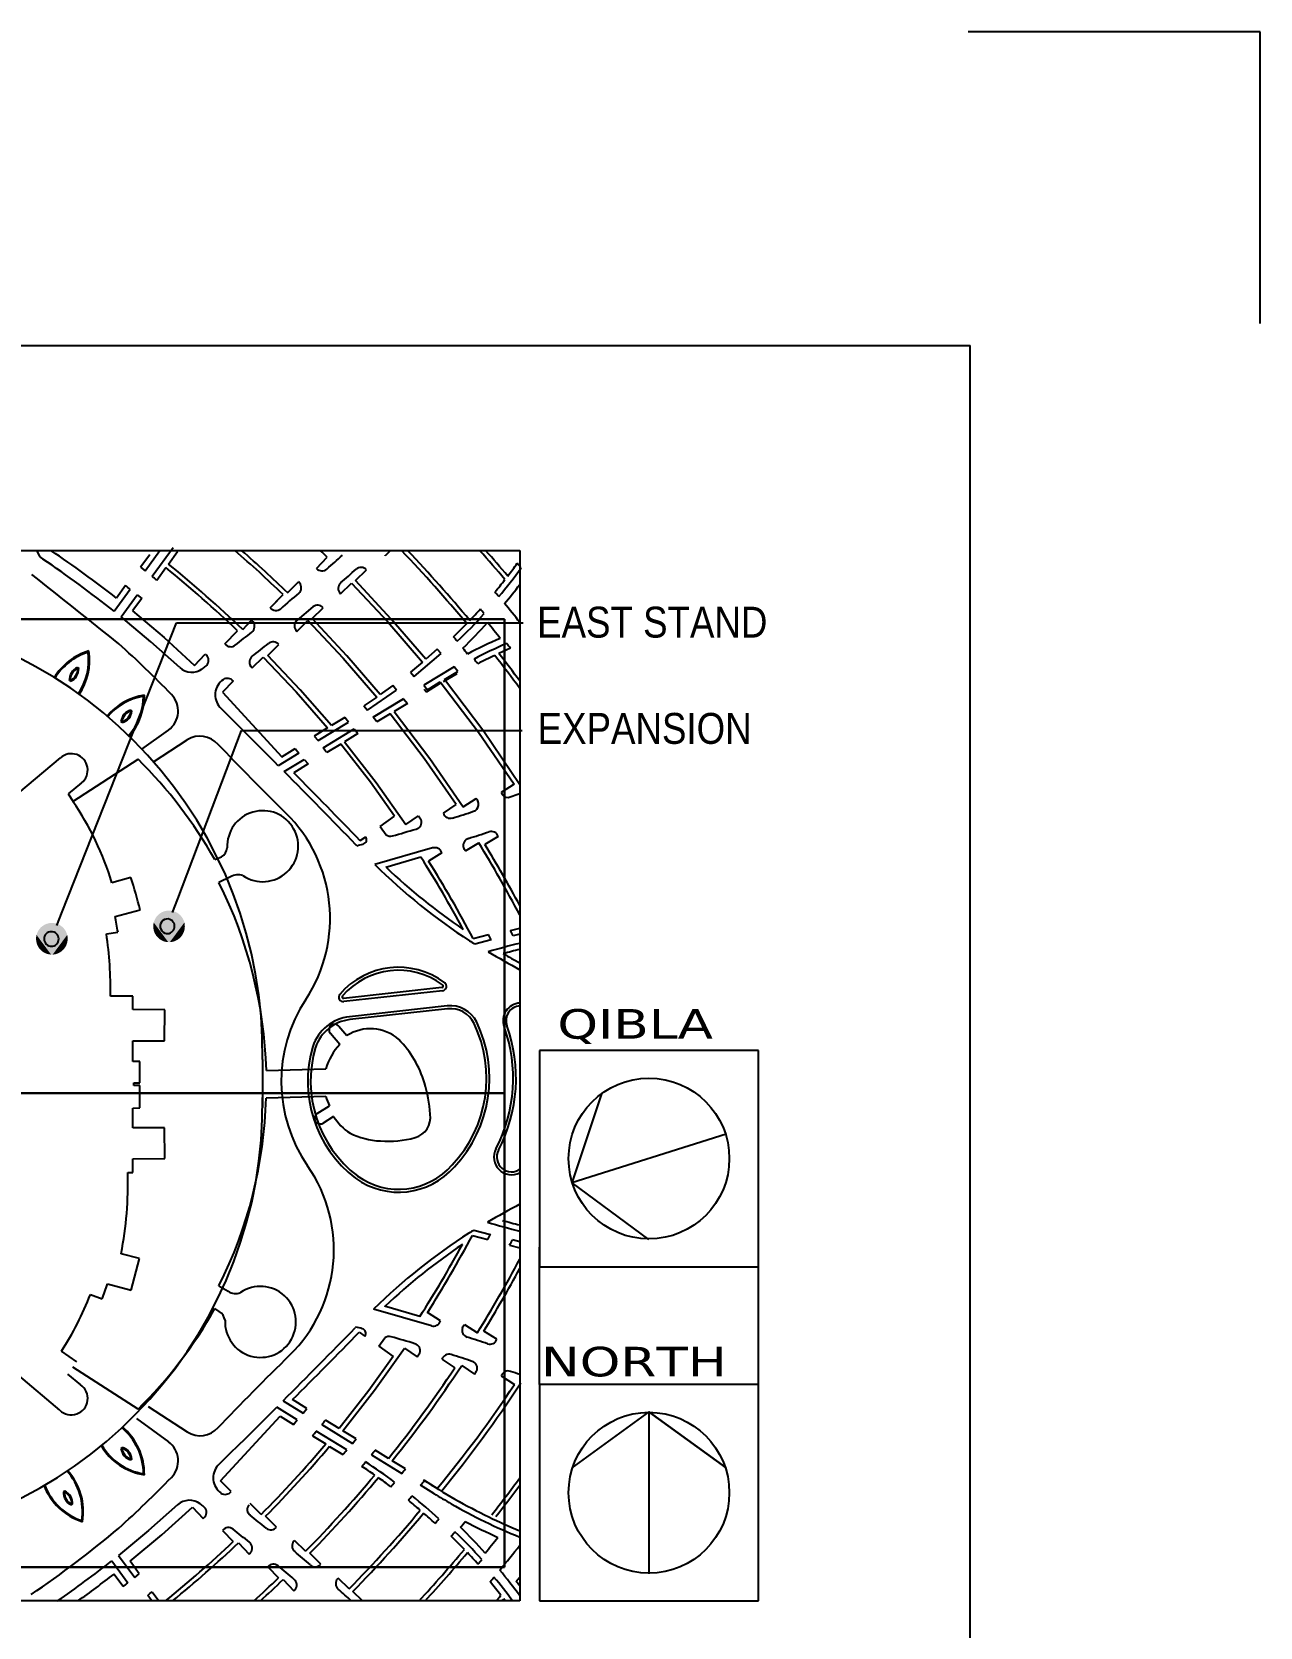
# Model space of a CAD drawing. Header units: millimetres. Extents: x 150000 to 150841, y 150000 to 150594.
# Drawn here: x 150765.3 to 150840.8, y 150495.8 to 150593.9 of the extents above; entities that cross this region are included whole.
import ezdxf

# ---------------------------------------------------------------- set-up
doc = ezdxf.new("R2010")
doc.units = ezdxf.units.MM
doc.linetypes.add('XKITLINE00', pattern=[0])
doc.styles.add('@ARIAL_UNICODE_MS_BOLD', font='arial.ttf')
doc.styles.add('VERDANA', font='verdana.ttf')

msp = doc.modelspace()

# ---------------------------------------------------------------- linework, layer by layer
at = {"color": 7, "linetype": 'XKITLINE00'}
for p, q in [((150840.803, 150593.884), (150822.844, 150593.884)), ((150840.804, 150575.948), (150840.803, 150593.884)), ((150822.962, 150574.58), (150017.917, 150574.58)), ((150017.944, 150574.605), (150822.945, 150574.605)), ((150822.944, 150574.605), (150822.945, 150019.674)), ((150822.962, 150019.642), (150822.962, 150574.58)), ((150720.876, 150561.993), (150795.271, 150561.993)), ((150772.509, 150561.743), (150771.944, 150560.974)), ((150772.23, 150560.75), (150773.142, 150561.993)), ((150773.946, 150562.167), (150772.656, 150560.41)), ((150773.665, 150561.17), (150774.229, 150561.939)), ((150782.764, 150560.906), (150783.429, 150561.588)), ((150787.327, 150561.993), (150786.996, 150561.673)), ((150795.271, 150561.993), (150795.271, 150497.427)), ((150771.944, 150560.974), (150772.23, 150560.75)), ((150772.939, 150560.181), (150773.503, 150560.95)), ((150785.158, 150560.157), (150785.842, 150560.818)), ((150770.321, 150558.268), (150771.313, 150559.62)), ((150771.029, 150559.845), (150770.465, 150559.077)), ((150780.995, 150559.397), (150781.659, 150560.081)), ((150784.245, 150559.341), (150784.929, 150560.003)), ((150784.929, 150560.003), (150787.154, 150557.614)), ((150787.371, 150557.779), (150785.158, 150560.157)), ((150770.746, 150557.928), (150771.739, 150559.28)), ((150772.021, 150559.052), (150771.457, 150558.284)), ((150771.739, 150559.28), (150772.021, 150559.052)), ((150779.926, 150558.486), (150780.588, 150559.17)), ((150780.046, 150558.61), (150780.709, 150559.295)), ((150782.544, 150558.537), (150781.57, 150557.721)), ((150782.499, 150557.822), (150783.182, 150558.485)), ((150794.34, 150557.787), (150723.56, 150557.787)), ((150757.589, 150557.787), (150794.34, 150557.787)), ((150767.123, 150539.789), (150774.15, 150557.548)), ((150772.577, 150556.397), (150770.746, 150557.928)), ((150771.457, 150558.284), (150773.394, 150556.647)), ((150774.15, 150557.548), (150795.481, 150557.548)), ((150774.15, 150557.548), (150774.15, 150557.548)), ((150778.229, 150557.146), (150778.771, 150557.711)), ((150781.563, 150557.03), (150782.245, 150557.693)), ((150782.245, 150557.693), (150784.406, 150555.385)), ((150784.644, 150555.526), (150782.499, 150557.822)), ((150787.154, 150557.614), (150789.28, 150555.138)), ((150789.486, 150555.314), (150787.371, 150557.779)), ((150794.34, 150557.787), (150794.34, 150528.644)), ((150794.34, 150499.502), (150794.34, 150557.787)), ((150773.394, 150556.647), (150775.27, 150554.941)), ((150777.139, 150556.263), (150777.912, 150557.073)), ((150774.355, 150554.805), (150772.577, 150556.397)), ((150775.27, 150554.941), (150775.924, 150555.633)), ((150775.924, 150555.633), (150776.042, 150555.521)), ((150778.813, 150554.787), (150779.492, 150555.454)), ((150778.813, 150554.787), (150779.492, 150555.454)), ((150779.492, 150555.454), (150781.514, 150553.314)), ((150779.492, 150555.454), (150781.514, 150553.314)), ((150779.773, 150555.556), (150780.453, 150556.221)), ((150779.773, 150555.556), (150780.453, 150556.221)), ((150781.771, 150553.436), (150779.773, 150555.556)), ((150781.771, 150553.436), (150779.773, 150555.556)), ((150786.694, 150553.146), (150784.644, 150555.526)), ((150788.775, 150554.252), (150790.43, 150555.665)), ((150790.199, 150555.945), (150789.486, 150555.314)), ((150790.43, 150555.665), (150790.199, 150555.945)), ((150768.043, 150554.735), (150768.089, 150554.706)), ((150768.067, 150554.806), (150768.143, 150554.758)), ((150784.406, 150555.385), (150786.47, 150552.99)), ((150789.28, 150555.138), (150788.546, 150554.533)), ((150788.546, 150554.533), (150788.775, 150554.252)), ((150791.241, 150554.855), (150789.36, 150553.725)), ((150790.639, 150554.083), (150791.469, 150554.568)), ((150791.469, 150554.568), (150791.241, 150554.855)), ((150767.567, 150554.013), (150767.643, 150553.965)), ((150767.621, 150554.065), (150767.666, 150554.036)), ((150777.653, 150553.973), (150776.977, 150553.304)), ((150787.468, 150553.702), (150786.694, 150553.146)), ((150787.698, 150553.422), (150787.468, 150553.702)), ((150789.36, 150553.725), (150789.588, 150553.44)), ((150789.397, 150553.481), (150789.526, 150553.319)), ((150789.526, 150553.319), (150790.378, 150553.84)), ((150789.588, 150553.44), (150790.371, 150553.921)), ((150790.371, 150553.921), (150792.742, 150550.844)), ((150790.578, 150553.96), (150791.41, 150554.442)), ((150793.059, 150550.869), (150790.639, 150554.083)), ((150776.977, 150553.304), (150780.632, 150549.321)), ((150781.514, 150553.314), (150783.449, 150551.095)), ((150781.514, 150553.314), (150783.449, 150551.095)), ((150783.684, 150551.238), (150781.771, 150553.436)), ((150783.684, 150551.238), (150781.771, 150553.436)), ((150786.47, 150552.99), (150785.674, 150552.459)), ((150785.906, 150552.178), (150787.698, 150553.422)), ((150786.257, 150551.748), (150788.129, 150552.891)), ((150788.129, 150552.891), (150786.257, 150551.748)), ((150788.357, 150552.605), (150787.538, 150552.106)), ((150788.129, 150552.891), (150788.357, 150552.605)), ((150770.846, 150551.49), (150770.805, 150551.524)), ((150771.358, 150552.094), (150771.317, 150552.129)), ((150771.419, 150552.138), (150771.35, 150552.196)), ((150784.505, 150551.74), (150783.684, 150551.238)), ((150784.505, 150551.74), (150783.684, 150551.238)), ((150784.738, 150551.458), (150784.505, 150551.74)), ((150784.738, 150551.458), (150784.505, 150551.74)), ((150785.674, 150552.459), (150785.906, 150552.178)), ((150786.486, 150551.463), (150786.257, 150551.748)), ((150787.304, 150551.963), (150786.486, 150551.463)), ((150789.397, 150549.216), (150787.304, 150551.963)), ((150787.538, 150552.106), (150789.73, 150549.221)), ((150770.813, 150551.422), (150770.744, 150551.48)), ((150772.028, 150549.781), (150773.661, 150550.966)), ((150774.23, 150540.581), (150778.147, 150550.931)), ((150778.147, 150550.931), (150778.777, 150550.931)), ((150778.777, 150550.931), (150795.42, 150550.931)), ((150783.449, 150551.095), (150782.628, 150550.594)), ((150783.449, 150551.095), (150782.628, 150550.594)), ((150782.628, 150550.594), (150782.863, 150550.313)), ((150782.628, 150550.594), (150782.863, 150550.313)), ((150782.863, 150550.313), (150784.738, 150551.458)), ((150782.863, 150550.313), (150784.738, 150551.458)), ((150783.173, 150549.865), (150785.086, 150551.033)), ((150785.316, 150550.749), (150784.497, 150550.249)), ((150785.086, 150551.033), (150785.316, 150550.749)), ((150792.742, 150550.844), (150794.928, 150547.637)), ((150795.271, 150547.604), (150793.059, 150550.869)), ((150772.737, 150549.004), (150774.823, 150550.357)), ((150780.632, 150549.321), (150781.454, 150549.823)), ((150781.454, 150549.823), (150781.69, 150549.542)), ((150784.263, 150550.106), (150783.404, 150549.582)), ((150786.08, 150547.762), (150784.263, 150550.106)), ((150784.497, 150550.249), (150786.43, 150547.745)), ((150764.454, 150547.105), (150767.018, 150549.258)), ((150767.786, 150546.572), (150771.794, 150549.172)), ((150781.69, 150549.542), (150780.42, 150548.767)), ((150780.789, 150548.41), (150782.019, 150549.161)), ((150782.254, 150548.88), (150781.368, 150548.34)), ((150782.019, 150549.161), (150782.255, 150548.881)), ((150791.365, 150546.379), (150789.397, 150549.216)), ((150789.73, 150549.221), (150791.783, 150546.238)), ((150768.324, 150547.718), (150767.494, 150547.047)), ((150787.572, 150545.668), (150786.08, 150547.762)), ((150786.43, 150547.745), (150788.255, 150545.162)), ((150794.928, 150547.637), (150794.129, 150547.121)), ((150767.494, 150547.047), (150767.797, 150546.58)), ((150791.783, 150546.238), (150792.58, 150546.758)), ((150794.557, 150546.817), (150795.271, 150547.056)), ((150786.678, 150545.032), (150787.572, 150545.669)), ((150788.255, 150545.162), (150789.044, 150545.693)), ((150789.044, 150545.693), (150789.213, 150545.442)), ((150790.571, 150545.855), (150791.365, 150546.379)), ((150786.678, 150545.032), (150787.055, 150544.524)), ((150785.454, 150544.165), (150785.799, 150544.41)), ((150789.907, 150543.716), (150786.353, 150542.702)), ((150791.939, 150543.532), (150792.75, 150544.029)), ((150793.944, 150544.421), (150793.131, 150543.927)), ((150776.51, 150543.001), (150776.934, 150543.175)), ((150789.19, 150543.153), (150787.025, 150542.523)), ((150790.472, 150543.413), (150789.664, 150542.909)), ((150771.352, 150541.903), (150770.182, 150541.579)), ((150777.483, 150541.933), (150776.77, 150541.598)), ((150766.793, 150538.955), (150767.123, 150539.789)), ((150770.382, 150539.507), (150771.915, 150539.917)), ((150773.912, 150539.742), (150774.23, 150540.581)), ((150794.696, 150538.642), (150795.271, 150538.791)), ((150769.847, 150538.435), (150770.56, 150538.55)), ((150792.399, 150538.144), (150793.344, 150538.389)), ((150792.497, 150537.822), (150793.515, 150538.086)), ((150795.271, 150538.417), (150794.865, 150538.312)), ((150790.481, 150535.138), (150784.438, 150534.469)), ((150790.522, 150534.941), (150784.44, 150534.269)), ((150771.48, 150534.612), (150770.089, 150534.612)), ((150771.479, 150533.779), (150771.48, 150534.612)), ((150790.813, 150534.007), (150784.802, 150533.342)), ((150773.445, 150533.771), (150771.479, 150533.779)), ((150773.43, 150531.866), (150773.445, 150533.771)), ((150790.833, 150533.826), (150784.822, 150533.161)), ((150784.201, 150531.631), (150783.621, 150532.311)), ((150784.146, 150532.758), (150784.64, 150532.178)), ((150771.475, 150530.592), (150771.479, 150531.866)), ((150771.479, 150531.866), (150773.43, 150531.866)), ((150809.946, 150531.274), (150796.488, 150531.274)), ((150796.488, 150531.274), (150796.488, 150517.969)), ((150809.946, 150517.969), (150809.946, 150531.274)), ((150771.904, 150530.592), (150771.475, 150530.592)), ((150771.904, 150529.272), (150771.904, 150530.592)), ((150779.446, 150530.718), (150779.446, 150527.766)), ((150779.686, 150530.04), (150783.347, 150530.134)), ((150771.53, 150529.109), (150771.53, 150529.272)), ((150771.53, 150529.272), (150771.904, 150529.272)), ((150771.904, 150529.109), (150771.53, 150529.109)), ((150771.908, 150527.735), (150771.904, 150529.109)), ((150794.34, 150528.644), (150757.589, 150528.644)), ((150757.589, 150528.644), (150794.34, 150528.644)), ((150783.348, 150528.433), (150779.672, 150528.342)), ((150794.34, 150528.644), (150794.34, 150499.502)), ((150800.32, 150528.672), (150798.466, 150523.12)), ((150771.479, 150527.727), (150771.908, 150527.735)), ((150771.479, 150526.52), (150771.479, 150527.727)), ((150782.806, 150527.387), (150783.565, 150527.86)), ((150783.823, 150527.208), (150783.171, 150526.802)), ((150773.43, 150526.515), (150771.479, 150526.52)), ((150773.445, 150524.618), (150773.43, 150526.515)), ((150807.967, 150526.123), (150798.466, 150523.12)), ((150771.479, 150524.602), (150773.445, 150524.618)), ((150771.48, 150523.756), (150771.479, 150524.602)), ((150771.158, 150523.756), (150771.48, 150523.756)), ((150798.466, 150523.12), (150803.178, 150519.644)), ((150792.453, 150520.222), (150793.47, 150519.953)), ((150792.353, 150519.901), (150793.297, 150519.65)), ((150794.645, 150519.293), (150795.271, 150519.127)), ((150795.271, 150519.502), (150794.816, 150519.623)), ((150796.488, 150510.732), (150796.488, 150519.176)), ((150809.946, 150510.732), (150809.946, 150519.525)), ((150771.883, 150518.473), (150770.754, 150518.775)), ((150771.361, 150516.525), (150771.883, 150518.473)), ((150796.488, 150517.969), (150809.946, 150517.969)), ((150768.862, 150516.266), (150769.585, 150515.99)), ((150769.913, 150516.913), (150771.361, 150516.525)), ((150776.771, 150516.788), (150777.335, 150516.466)), ((150776.792, 150515.221), (150776.521, 150515.4)), ((150789.833, 150514.341), (150786.284, 150515.373)), ((150789.119, 150514.908), (150786.957, 150515.548)), ((150790.399, 150514.641), (150789.594, 150515.149)), ((150791.863, 150514.418), (150792.672, 150513.917)), ((150785.402, 150513.955), (150785.746, 150513.708)), ((150786.597, 150513.096), (150786.977, 150513.603)), ((150793.864, 150513.518), (150793.053, 150514.016)), ((150768.036, 150512.122), (150767.084, 150512.791)), ((150787.488, 150512.456), (150785.986, 150510.37)), ((150786.336, 150510.384), (150788.174, 150512.959)), ((150786.597, 150513.096), (150787.489, 150512.455)), ((150788.174, 150512.959), (150788.96, 150512.424)), ((150788.96, 150512.424), (150789.13, 150512.673)), ((150767.446, 150511.373), (150768.253, 150510.72)), ((150771.794, 150509.209), (150767.782, 150511.804)), ((150790.486, 150512.28), (150791.278, 150511.752)), ((150791.697, 150511.891), (150792.491, 150511.367)), ((150766.982, 150509.152), (150764.454, 150511.276)), ((150785.986, 150510.37), (150784.156, 150508.034)), ((150784.39, 150507.891), (150786.336, 150510.384)), ((150794.129, 150511.26), (150794.942, 150510.735)), ((150809.946, 150510.732), (150796.488, 150510.732)), ((150796.488, 150510.732), (150796.488, 150497.427)), ((150809.946, 150497.427), (150809.946, 150510.732)), ((150772.419, 150509.374), (150774.823, 150507.815)), ((150780.716, 150509.733), (150781.943, 150508.976)), ((150782.179, 150509.255), (150781.296, 150509.8)), ((150771.695, 150508.633), (150773.661, 150507.206)), ((150776.855, 150504.819), (150780.53, 150508.783)), ((150781.586, 150508.556), (150780.321, 150509.338)), ((150780.53, 150508.783), (150781.349, 150508.277)), ((150781.349, 150508.277), (150781.586, 150508.556)), ((150781.943, 150508.976), (150782.18, 150509.255)), ((150784.156, 150508.034), (150783.325, 150508.547)), ((150803.217, 150509.058), (150798.478, 150505.618)), ((150803.217, 150509.058), (150798.478, 150505.618)), ((150803.217, 150509.058), (150807.956, 150505.618)), ((150803.217, 150509.058), (150803.217, 150499.102)), ((150807.956, 150505.618), (150803.217, 150509.058)), ((150782.519, 150507.581), (150783.338, 150507.076)), ((150784.626, 150506.707), (150782.756, 150507.861)), ((150783.093, 150508.266), (150784.975, 150507.103)), ((150785.207, 150507.387), (150784.39, 150507.891)), ((150784.975, 150507.103), (150785.207, 150507.387)), ((150770.813, 150506.865), (150770.744, 150506.807)), ((150770.846, 150506.798), (150770.805, 150506.764)), ((150783.572, 150506.931), (150784.39, 150506.426)), ((150786.142, 150506.409), (150788.009, 150505.257)), ((150787.189, 150506.189), (150786.373, 150506.693)), ((150771.358, 150506.194), (150771.317, 150506.159)), ((150771.419, 150506.15), (150771.35, 150506.092)), ((150788.238, 150505.541), (150787.422, 150506.045)), ((150777.528, 150504.146), (150776.855, 150504.819)), ((150789.995, 150504.03), (150789.175, 150504.537)), ((150790.186, 150504.338), (150789.403, 150504.821)), ((150767.281, 150504.176), (150767.205, 150504.13)), ((150767.304, 150504.105), (150767.258, 150504.077)), ((150767.716, 150503.429), (150767.67, 150503.401)), ((150767.693, 150503.33), (150767.769, 150503.376)), ((150774.225, 150503.331), (150772.439, 150501.747)), ((150773.255, 150501.493), (150775.14, 150503.19)), ((150775.14, 150503.19), (150775.79, 150502.495)), ((150775.79, 150502.495), (150775.909, 150502.606)), ((150779.359, 150502.737), (150778.684, 150503.407)), ((150780.316, 150501.965), (150779.64, 150502.634)), ((150772.439, 150501.747), (150770.6, 150500.226)), ((150776.997, 150501.764), (150777.65, 150501.072)), ((150771.31, 150499.866), (150773.255, 150501.493)), ((150777.967, 150500.997), (150778.622, 150500.307)), ((150782.101, 150500.484), (150781.423, 150501.151)), ((150770.174, 150499.888), (150771.159, 150498.531)), ((150770.6, 150500.226), (150771.586, 150498.868)), ((150771.87, 150499.095), (150771.31, 150499.866)), ((150783.034, 150499.688), (150782.355, 150500.354)), ((150723.56, 150499.502), (150794.34, 150499.502)), ((150794.34, 150499.502), (150757.589, 150499.502)), ((150770.874, 150498.308), (150770.314, 150499.078)), ((150771.586, 150498.868), (150771.87, 150499.095)), ((150779.773, 150499.526), (150780.431, 150498.839)), ((150780.716, 150498.736), (150781.375, 150498.05)), ((150784.773, 150498.161), (150784.093, 150498.826)), ((150772.633, 150497.427), (150772.386, 150497.768)), ((150772.669, 150497.994), (150773.081, 150497.427)), ((150785.593, 150497.427), (150785.001, 150498.006)), ((150795.271, 150497.427), (150720.876, 150497.427)), ((150796.488, 150497.427), (150809.946, 150497.427))]:
    msp.add_line(p, q, dxfattribs=at)
for centre in [(150803.217, 150524.622), (150803.217, 150504.08)]:
    msp.add_circle(centre, 4.942, dxfattribs=at)
for centre, radius, start, end in [((150766.574, 150562.312), 1.049, 197.72294, 233.02235), ((150727.081, 150503.822), 69.527, 51.54394, 56.01676), ((150732.888, 150511.432), 60.68, 51.73722, 56.43126), ((150727.121, 150503.761), 77.173, 46.0218, 48.98659), ((150727.122, 150503.761), 77.445, 45.92174, 48.75572), ((150727.125, 150503.76), 80.711, 45.76495, 46.17792), ((150700.115, 150655.964), 126.418, 311.21217, 311.79283), ((150727.129, 150503.761), 83.295, 44.0492, 44.06207), ((150727.132, 150503.762), 84.245, 39.63908, 43.72556), ((150727.132, 150503.762), 84.517, 39.66082, 43.54942), ((150727.135, 150503.761), 87.783, 40.02257, 41.55649), ((150727.135, 150503.761), 88.055, 40.0609, 41.39977), ((150454.592, 150164.003), 503.727, 51.14374, 51.92111), ((150727.115, 150503.762), 72.684, 50.9167, 51.20324), ((150727.118, 150503.763), 73.634, 46.38389, 50.95399), ((150727.118, 150503.763), 73.906, 46.24559, 50.96437), ((150783.106, 150561.205), 0.454, 221.13974, 311.24297), ((150700.119, 150655.844), 127.525, 311.28146, 311.85037), ((150785.505, 150560.515), 0.453, 41.98189, 131.88047), ((150766.772, 150581.805), 35.395, 320.25212, 323.86145), ((150766.772, 150581.804), 35.031, 322.40752, 324.00796), ((150727.137, 150503.761), 89.007, 39.96389, 40.20464), ((150727.084, 150503.822), 71.202, 51.5969, 51.88878), ((150809.084, 150526.246), 42.998, 129.60289, 131.54871), ((150727.124, 150503.762), 78.396, 45.85229, 45.92182), ((150781.381, 150559.721), 0.454, 310.20019, 40.30341), ((150784.554, 150559.672), 0.453, 131.30785, 227.05525), ((150766.771, 150581.805), 35.032, 320.3623, 321.95145), ((150727.135, 150503.763), 86.829, 39.6543, 39.89801), ((150766.772, 150581.805), 35.94, 320.08586, 322.46402), ((150780.276, 150558.774), 0.453, 219.5183, 309.62152), ((150782.837, 150558.191), 0.453, 40.3992, 130.29778), ((150766.77, 150581.806), 35.034, 316.53169, 318.10437), ((150727.134, 150503.764), 85.467, 39.50096, 39.74703), ((150727.136, 150503.764), 86.827, 38.30558, 39.28836), ((150752.354, 150531.167), 27.096, 359.05085, 172.2256), ((150727.087, 150503.738), 74.729, 46.14301, 46.24094), ((150778.51, 150557.34), 0.453, 308.57352, 38.67674), ((150781.86, 150557.372), 0.453, 129.73329, 229.12192), ((150778.93, 150569.936), 18.041, 312.82205, 316.45215), ((150771.915, 150577.03), 28.378, 313.43152, 318.23581), ((150766.674, 150581.645), 35.882, 314.37742, 317.87762), ((150727.101, 150503.738), 85.32, 38.28645, 39.12665), ((150700.134, 150655.685), 126.209, 307.96529, 308.55294), ((150727.098, 150503.739), 83.147, 39.31756, 39.56828), ((150808.541, 150523.755), 35.893, 113.77572, 117.33795), ((150769.854, 150552.213), 3.775, 106.80187, 148.65227), ((150769.854, 150552.213), 3.72, 107.77663, 148.65992), ((150765.034, 150555.251), 3.718, 326.18737, 7.79882), ((150765.034, 150555.251), 3.773, 326.16112, 8.7741), ((150725.766, 150506.472), 67.013, 44.15022, 47.99103), ((150775.681, 150555.248), 0.453, 306.95418, 37.0574), ((150777.497, 150556.541), 0.453, 217.89535, 307.99858), ((150779.095, 150555.142), 0.453, 128.10911, 173.0584), ((150779.095, 150555.142), 0.453, 128.10911, 173.0584), ((150700.114, 150655.849), 127.532, 308.10588, 308.67935), ((150700.114, 150655.849), 127.532, 308.10588, 308.67935), ((150780.1, 150555.937), 0.453, 38.81334, 128.71192), ((150780.1, 150555.937), 0.453, 38.81334, 128.71192), ((150727.099, 150503.74), 83.146, 38.62386, 38.94119), ((150808.678, 150523.924), 35.349, 113.6956, 117.31006), ((150808.678, 150523.925), 34.986, 115.29038, 117.19526), ((150727.323, 150503.731), 84.238, 36.23341, 37.96951), ((150808.679, 150523.924), 34.987, 113.54629, 114.83413), ((150727.323, 150503.731), 84.511, 36.48483, 37.9274), ((150727.289, 150503.703), 85.319, 37.8025, 38.05361), ((150768.393, 150554.046), 0.827, 113.2482, 182.31648), ((150768.393, 150554.046), 0.781, 112.293, 183.27169), ((150767.317, 150554.725), 0.781, 292.293, 3.27169), ((150768.393, 150554.046), 0.772, 113.2482, 182.31648), ((150767.317, 150554.725), 0.772, 293.2482, 2.31648), ((150767.317, 150554.725), 0.827, 293.2482, 2.31648), ((150775.095, 150555.608), 1.092, 227.33689, 306.64895), ((150700.111, 150655.769), 126.212, 306.81863, 306.93544), ((150779.096, 150555.142), 0.454, 173.10099, 231.39705), ((150779.096, 150555.142), 0.454, 173.10099, 231.39705), ((150727.287, 150503.704), 83.145, 38.1318, 38.38618), ((150777.687, 150553.125), 1.149, 125.52961, 221.06909), ((150777.288, 150553.664), 0.479, 40.18794, 124.15563), ((150772.757, 150549.377), 3.775, 98.75475, 139.74617), ((150772.757, 150549.377), 3.721, 99.72939, 139.74764), ((150768.41, 150553.061), 3.719, 318.78602, 359.74242), ((150768.41, 150553.061), 3.773, 318.74375, 0.71764), ((150772.808, 150552.14), 1.451, 305.99531, 44.11817), ((150771.567, 150551.398), 0.827, 105.19563, 174.2639), ((150771.567, 150551.398), 0.781, 104.24042, 175.2191), ((150770.596, 150552.22), 0.781, 284.24042, 355.2191), ((150770.596, 150552.22), 0.772, 285.19563, 354.2639), ((150771.567, 150551.398), 0.772, 105.19563, 174.2639), ((150770.596, 150552.22), 0.827, 285.19563, 354.2639), ((150335.751, 150108.139), 626.007, 44.73847, 45.204622), ((150775.614, 150549.139), 1.452, 40.54774, 123.00778), ((150913.527, 150681.027), 189.373, 223.71175, 225.5406), ((150727.071, 150503.872), 72.546, 39.0569, 39.34529), ((150767.688, 150548.502), 1.01, 309.05994, 131.56817), ((150752.023, 150529.175), 28.121, 29.44966, 45.32678), ((150335.73, 150108.183), 626.001, 44.110707, 44.687343), ((150335.731, 150108.183), 626.363, 44.111137, 44.645483), ((150792.283, 150546.407), 0.46, 288.70328, 49.75061), ((150794.557, 150547.27), 0.453, 199.17618, 270.02585), ((150752.939, 150536.377), 18.01, 16.78856, 34.47686), ((150779.462, 150543.826), 2.183, 236.08255, 182.7955), ((150774.535, 150539.392), 9.069, 326.56941, 45.51896), ((150791.007, 150545.997), 0.458, 198.01735, 286.80871), ((150779.51, 150584.149), 40.306, 286.77035, 288.69744), ((150753.328, 150666.009), 126.246, 285.67335, 286.36825), ((150788.778, 150545.314), 0.453, 286.35979, 16.46301), ((150753.355, 150665.837), 127.567, 287.68612, 288.28171), ((150793.514, 150544.278), 0.453, 18.42115, 108.31973), ((150776.477, 150543.852), 0.816, 304.05148, 350.66633), ((150812.47, 150569.246), 37.227, 222.89205, 223.00381), ((150753.301, 150665.995), 126.247, 284.65697, 284.67174), ((150753.301, 150665.994), 126.247, 284.65791, 284.84), ((150785.561, 150544.241), 0.292, 284.83599, 35.42657), ((150787.316, 150544.894), 0.453, 233.92264, 286.26251), ((150790.038, 150543.282), 0.453, 16.80151, 106.70009), ((150792.248, 150543.867), 0.453, 107.67986, 197.57843), ((150727.099, 150503.751), 76.07, 31.52995, 31.70582), ((150727.101, 150503.753), 77.019, 27.73592, 31.52904), ((150727.101, 150503.753), 77.291, 28.11708, 31.3177), ((150812.499, 150569.209), 37.232, 225.39325, 236.93796), ((150727.102, 150503.84), 73.487, 28.32128, 32.341), ((150727.103, 150503.841), 73.758, 27.71516, 31.9843), ((150747.118, 150533.963), 25.501, 13.50255, 18.14247), ((150777.94, 150541.256), 0.817, 68.1377, 124.07055), ((150812.499, 150569.209), 36.869, 226.35216, 235.833), ((150751.839, 150529.161), 27.861, 1.80875, 26.51233), ((150728.758, 150531.303), 42.426, 9.83484, 11.14922), ((150773.595, 150538.903), 0.449, 69.26798, 249.26798), ((150773.595, 150538.903), 0.449, 249.26798, 69.26798), ((150766.463, 150538.121), 0.449, 68.41351, 248.41351), ((150766.463, 150538.121), 0.449, 248.41351, 68.41351), ((150748.606, 150535.173), 21.49, 358.50244, 8.73078), ((150859.102, 150650.686), 131.052, 239.29585, 239.45371), ((150803.89, 150501.836), 37.034, 103.45877, 106.56262), ((150727.105, 150503.843), 74.707, 27.25887, 27.54386), ((150727.102, 150503.756), 76.065, 27.01907, 27.29872), ((150859.104, 150650.687), 131.054, 239.87667, 240.85124), ((150803.891, 150501.836), 36.671, 103.59521, 105.22901), ((150859.105, 150650.687), 130.691, 240.2522, 240.76229), ((150787.809, 150531.637), 4.742, 53.11723, 139.50727), ((150787.809, 150531.637), 4.56, 53.45787, 139.16663), ((150790.471, 150535.228), 0.0907, 276.30445, 53.45008), ((150790.492, 150535.212), 0.272, 276.30431, 53.1093), ((150789.71, 150529.373), 9.115, 146.5643, 214.75028), ((150784.41, 150534.539), 0.272, 139.5359, 276.34089), ((150784.428, 150534.559), 0.0907, 139.19518, 276.34079), ((150791.011, 150532.23), 1.788, 25.76196, 96.34142), ((150795.334, 150533.098), 1.089, 93.32714, 199.71657), ((150795.334, 150533.098), 0.907, 93.99874, 199.7167), ((150785.097, 150530.663), 2.695, 96.29148, 161.56581), ((150785.097, 150530.663), 2.513, 96.29148, 161.56581), ((150783.883, 150532.534), 0.345, 40.40934, 220.40934), ((150791.011, 150532.23), 1.606, 25.76196, 96.34142), ((150785.464, 150529.558), 7.763, 316.70487, 25.73051), ((150785.464, 150529.558), 7.944, 316.70487, 25.73051), ((150786.078, 150529.957), 2.646, 48.5301, 122.91857), ((150783.215, 150527.4), 6.473, 16.9247, 44.52664), ((150785.466, 150529.558), 9.395, 332.49507, 19.73806), ((150785.466, 150529.558), 9.576, 332.49507, 19.73806), ((150789.733, 150529.372), 7.505, 163.41081, 232.5879), ((150789.733, 150529.372), 7.324, 163.41081, 232.5879), ((150786.82, 150529.146), 3.611, 136.5013, 164.11364), ((150782.543, 150527.069), 7.214, 2.23161, 17.88519), ((150752.354, 150527.927), 27.096, 189.48988, 0.94835), ((150752.019, 150529.144), 27.665, 333.47428, 358.33881), ((150786.776, 150529.407), 3.564, 195.85147, 205.71966), ((150782.989, 150527.095), 0.345, 121.96651, 301.96651), ((150786.612, 150528.938), 3.281, 211.81241, 237.08327), ((150788.508, 150527.129), 1.263, 284.65623, 10.07357), ((150786.893, 150530.339), 4.639, 243.58472, 267.59528), ((150787.135, 150532.349), 6.66, 266.23912, 284.72453), ((150794.765, 150524.716), 1.089, 152.52613, 297.66409), ((150794.765, 150524.716), 0.907, 152.52581, 306.31923), ((150774.768, 150519.009), 9.069, 314.38709, 34.74449), ((150787.826, 150527.096), 4.54, 234.25036, 318.88075), ((150787.826, 150527.096), 4.358, 234.25036, 318.88075), ((150749.36, 150523.02), 21.81, 348.77698, 1.93255), ((150858.491, 150407.023), 131.054, 118.84232, 119.83504), ((150858.49, 150407.024), 131.052, 120.25799, 120.41585), ((150804.027, 150556.151), 37.034, 253.14915, 256.32392), ((150804.027, 150556.15), 36.671, 254.48277, 256.1852), ((150812.296, 150488.734), 37.232, 122.77367, 134.31838), ((150812.296, 150488.734), 36.869, 123.87863, 133.35946), ((150727.23, 150554.533), 73.487, 327.37043, 331.39015), ((150727.23, 150554.532), 73.759, 327.72713, 331.99627), ((150727.232, 150554.53), 74.707, 332.16755, 332.45254), ((150727.234, 150554.531), 76.066, 332.403, 332.68265), ((150727.233, 150554.534), 77.02, 328.17273, 332.05361), ((150727.233, 150554.534), 77.291, 328.38406, 331.67579), ((150751.351, 150523.035), 18.775, 326.93207, 338.86439), ((150721.851, 150533.448), 50.827, 339.91062, 341.01521), ((150779.323, 150514.582), 2.183, 177.47266, 124.18561), ((150777.789, 150517.145), 0.817, 236.19723, 292.13008), ((150752.023, 150529.207), 28.121, 314.67322, 330.59437), ((150776.338, 150514.543), 0.816, 9.60181, 56.21666), ((150812.292, 150488.738), 37.227, 136.70774, 136.8195), ((150752.637, 150392.289), 126.247, 74.87181, 75.0539), ((150789.966, 150514.775), 0.453, 253.01163, 342.91021), ((150727.231, 150554.536), 76.071, 327.99594, 328.17181), ((150337.877, 150952.197), 626.004, 315.024219, 315.600855), ((150337.878, 150952.197), 626.366, 315.066079, 315.600425), ((150785.509, 150513.878), 0.292, 324.28479, 74.87536), ((150787.236, 150513.231), 0.453, 73.44932, 125.78919), ((150752.64, 150392.289), 126.246, 73.34355, 74.03845), ((150792.171, 150514.081), 0.453, 162.12329, 252.02186), ((150752.644, 150392.316), 127.567, 71.4204, 72.01599), ((150793.435, 150513.663), 0.453, 251.38233, 341.2809), ((150913.527, 150377.145), 189.374, 134.36488, 136.28825), ((150788.696, 150512.804), 0.453, 343.24841, 73.35163), ((150790.918, 150512.143), 0.453, 72.24709, 162.35031), ((150752.643, 150392.317), 126.244, 71.67028, 72.28551), ((150727.228, 150554.541), 77.027, 321.11749, 326.25502), ((150727.229, 150554.541), 77.299, 321.14276, 326.51323), ((150792.203, 150511.725), 0.453, 341.57287, 71.67609), ((150727.232, 150554.538), 78.247, 326.51415, 326.70244), ((150794.557, 150511.112), 0.453, 70.725, 160.82822), ((150753.114, 150392.346), 126.242, 70.49199, 70.76358), ((150767.685, 150509.882), 1.013, 226.10687, 55.84049), ((150734.728, 150550.584), 72.206, 320.15874, 326.50358), ((150731.279, 150552.664), 76.503, 320.66752, 326.85307), ((150337.873, 150952.201), 626.01, 314.506946, 314.973096), ((150727.223, 150554.541), 72.546, 320.36622, 320.65462), ((150768.409, 150505.226), 3.719, 0.26057, 50.23647), ((150768.409, 150505.226), 3.773, 359.28536, 50.13047), ((150775.614, 150509.033), 1.452, 236.99222, 319.45226), ((150727.222, 150554.542), 72.547, 319.66089, 319.95026), ((150772.757, 150508.91), 3.775, 210.82278, 261.24727), ((150772.757, 150508.91), 3.721, 210.69677, 260.27259), ((150771.567, 150506.89), 0.827, 185.7361, 254.80437), ((150771.567, 150506.89), 0.781, 184.7809, 255.75958), ((150770.596, 150506.067), 0.781, 4.7809, 75.75958), ((150770.596, 150506.067), 0.772, 5.7361, 74.80437), ((150771.567, 150506.89), 0.772, 185.7361, 254.80437), ((150770.596, 150506.067), 0.827, 5.7361, 74.80437), ((150772.808, 150506.032), 1.451, 315.88183, 54.0047), ((150727.221, 150554.544), 73.501, 315.18246, 319.77268), ((150727.221, 150554.545), 73.773, 315.27886, 319.80417), ((150727.224, 150554.543), 74.721, 319.91285, 320.19363), ((150727.226, 150554.543), 76.079, 320.75186, 321.02707), ((150764.654, 150502.929), 3.719, 351.36219, 42.0748), ((150764.654, 150502.929), 3.719, 351.36219, 42.0748), ((150764.654, 150502.929), 3.773, 350.38687, 41.95476), ((150777.565, 150504.994), 1.149, 138.6422, 234.18169), ((150727.225, 150554.544), 76.08, 320.05906, 320.33376), ((150766.394, 150476.433), 34.982, 55.22015, 56.78694), ((150766.395, 150476.433), 35.344, 53.18259, 56.71995), ((150727.227, 150554.544), 78.253, 320.96157, 321.22901), ((150769.518, 150505.896), 3.775, 201.11701, 252.35688), ((150769.518, 150505.896), 3.72, 200.98121, 251.38203), ((150769.518, 150505.896), 3.72, 200.9812, 251.38203), ((150725.766, 150551.7), 67.013, 312.00897, 315.84978), ((150727.224, 150554.546), 77.034, 315.42853, 320.13176), ((150727.224, 150554.547), 77.306, 315.49169, 320.14873), ((150766.395, 150476.433), 34.981, 53.21195, 54.77393), ((150727.227, 150554.545), 78.254, 320.19522, 320.46089), ((150727.228, 150554.545), 79.612, 321.08677, 321.34958), ((150808.565, 150534.105), 34.984, 236.65847, 240.3936), ((150727.293, 150554.509), 84.095, 321.99281, 323.93522), ((150727.293, 150554.51), 84.367, 322.03395, 323.68225), ((150768.03, 150504.084), 0.827, 176.84108, 245.90936), ((150768.03, 150504.084), 0.781, 175.88588, 246.86457), ((150766.944, 150503.422), 0.781, 355.88588, 66.86457), ((150768.03, 150504.084), 0.772, 176.84108, 245.90936), ((150766.944, 150503.422), 0.772, 356.84108, 65.90936), ((150766.944, 150503.422), 0.827, 356.84108, 65.90936), ((150774.961, 150502.524), 1.092, 53.06289, 132.37495), ((150777.164, 150504.457), 0.479, 235.55621, 319.52389), ((150727.228, 150554.546), 79.613, 320.22682, 320.48765), ((150766.397, 150476.435), 34.979, 49.42641, 50.98503), ((150766.398, 150476.435), 35.341, 47.45192, 50.9793), ((150808.565, 150534.106), 35.347, 238.30659, 240.30103), ((150808.565, 150534.105), 34.984, 238.30702, 238.3708), ((150808.567, 150534.106), 34.986, 240.39174, 244.24286), ((150699.474, 150402.742), 126.211, 52.77621, 52.89301), ((150775.549, 150502.881), 0.453, 322.6539, 52.75712), ((150778.964, 150503.051), 0.453, 141.68675, 231.58532), ((150699.477, 150402.743), 127.531, 51.03227, 51.60575), ((150727.226, 150554.549), 80.568, 315.58294, 320.22559), ((150727.226, 150554.549), 80.84, 315.61728, 320.22198), ((150766.398, 150476.436), 34.978, 47.42169, 48.98131), ((150808.336, 150533.543), 34.744, 240.16903, 247.91103), ((150808.323, 150533.425), 34.266, 244.11518, 247.61011), ((150729.699, 150550.341), 63.404, 304.07897, 310.18991), ((150777.353, 150501.484), 0.453, 51.70358, 141.8068), ((150699.476, 150402.744), 126.208, 51.14901, 51.73666), ((150779.965, 150502.251), 0.453, 230.99992, 320.8985), ((150727.229, 150554.547), 81.788, 320.19816, 320.45238), ((150727.226, 150554.689), 83.147, 320.14323, 320.39396), ((150771.673, 150481.173), 28.378, 41.47575, 46.28003), ((150727.231, 150554.547), 83.146, 320.76063, 321.07796), ((150766.4, 150476.437), 35.881, 41.82425, 45.32445), ((150808.568, 150534.107), 35.893, 242.36411, 245.92634), ((150727.215, 150554.55), 73.509, 309.00558, 313.32286), ((150727.216, 150554.55), 73.78, 309.26523, 313.46115), ((150778.362, 150500.68), 0.453, 321.02486, 51.12808), ((150781.717, 150500.807), 0.453, 140.09509, 229.99366), ((150727.221, 150554.548), 76.086, 315.37173, 315.4284), ((150727.26, 150554.665), 84.244, 317.20107, 320.07253), ((150778.725, 150488.232), 18.041, 43.25942, 46.88952), ((150727.232, 150554.548), 85.321, 320.57517, 321.41538), ((150727.234, 150554.549), 86.679, 320.41834, 321.72198), ((150727.209, 150554.55), 69.527, 304.75504, 308.16756), ((150727.218, 150554.549), 74.729, 313.46096, 313.55888), ((150780.121, 150499.236), 0.453, 50.08064, 140.18386), ((150699.479, 150402.746), 126.205, 49.52901, 50.11251), ((150699.48, 150402.745), 127.528, 49.44521, 50.01587), ((150782.69, 150499.983), 0.453, 229.41406, 319.31264), ((150727.26, 150554.665), 84.516, 317.37161, 320.05078), ((150766.504, 150476.423), 35.034, 41.60717, 43.17985), ((150727.262, 150554.664), 85.467, 319.96448, 320.21055), ((150732.978, 150546.911), 60.679, 305.36441, 307.97413), ((150727.219, 150554.551), 77.041, 312.14288, 313.68489), ((150727.22, 150554.551), 77.312, 312.36481, 313.78495), ((150781.1, 150498.41), 0.453, 319.40304, 49.50626), ((150784.4, 150498.493), 0.453, 138.50765, 228.40623), ((150727.223, 150554.55), 79.62, 315.54953, 315.5828), ((150727.233, 150554.55), 86.681, 319.80867, 320.05237), ((150766.402, 150476.44), 34.972, 37.58837, 39.34434), ((150766.402, 150476.44), 35.334, 36.4392, 39.4546), ((150766.403, 150476.439), 35.878, 36.42634, 39.62072), ((150727.234, 150554.55), 87.903, 320.49322, 320.71418), ((150766.403, 150476.439), 36.24, 37.19636, 37.75545), ((150727.211, 150554.551), 71.202, 307.82286, 308.11473), ((150727.212, 150554.551), 72.56, 308.50354, 308.79009), ((150727.221, 150554.551), 78.263, 313.78491, 313.85445), ((150699.482, 150402.747), 127.525, 47.94005, 48.43013), ((150727.263, 150554.665), 87.783, 319.30492, 319.60124), ((150727.263, 150554.665), 88.055, 319.45698, 319.56263), ((150766.402, 150476.44), 34.972, 36.87816, 37.13151)]:
    msp.add_arc(centre, radius, start, end, dxfattribs=at)
at = {"color": 7, "linetype": 'Continuous'}
for points in [[(150773.652, 150537.926), (150773.242, 150539.753), (150773.201, 150539.729)], [(150773.652, 150537.926), (150773.285, 150539.774), (150773.242, 150539.753)], [(150773.652, 150537.926), (150773.328, 150539.793), (150773.285, 150539.774)], [(150773.652, 150537.926), (150773.373, 150539.81), (150773.328, 150539.793)], [(150773.652, 150537.926), (150773.418, 150539.825), (150773.373, 150539.81)], [(150773.652, 150537.926), (150773.464, 150539.838), (150773.418, 150539.825)], [(150773.652, 150537.926), (150773.51, 150539.849), (150773.464, 150539.838)], [(150773.652, 150537.926), (150773.557, 150539.857), (150773.51, 150539.849)], [(150773.652, 150537.926), (150773.605, 150539.863), (150773.557, 150539.857)], [(150773.652, 150537.926), (150773.652, 150539.866), (150773.605, 150539.863)], [(150773.652, 150537.926), (150773.7, 150537.924), (150773.7, 150539.867)], [(150773.652, 150537.926), (150773.7, 150539.867), (150773.652, 150539.866)], [(150773.748, 150537.926), (150773.748, 150539.866), (150773.7, 150539.867)], [(150773.748, 150537.926), (150773.7, 150539.867), (150773.7, 150537.924)], [(150773.748, 150537.926), (150773.795, 150539.863), (150773.748, 150539.866)], [(150773.748, 150537.926), (150773.843, 150539.857), (150773.795, 150539.863)], [(150773.748, 150537.926), (150773.889, 150539.849), (150773.843, 150539.857)], [(150773.748, 150537.926), (150773.936, 150539.838), (150773.889, 150539.849)], [(150773.748, 150537.926), (150773.982, 150539.825), (150773.936, 150539.838)], [(150773.748, 150537.926), (150774.027, 150539.81), (150773.982, 150539.825)], [(150773.748, 150537.926), (150774.072, 150539.793), (150774.027, 150539.81)], [(150773.748, 150537.926), (150774.115, 150539.774), (150774.072, 150539.793)], [(150773.748, 150537.926), (150774.158, 150539.753), (150774.115, 150539.774)], [(150773.748, 150537.926), (150774.199, 150539.729), (150774.158, 150539.753)], [(150766.445, 150537.162), (150765.773, 150538.785), (150765.742, 150538.749)], [(150766.445, 150537.162), (150765.806, 150538.82), (150765.773, 150538.785)], [(150766.445, 150537.162), (150765.84, 150538.853), (150765.806, 150538.82)], [(150766.445, 150537.162), (150765.877, 150538.884), (150765.84, 150538.853)], [(150766.445, 150537.162), (150765.914, 150538.913), (150765.877, 150538.884)], [(150766.445, 150537.162), (150765.953, 150538.94), (150765.914, 150538.913)], [(150766.445, 150537.162), (150765.993, 150538.966), (150765.953, 150538.94)], [(150766.445, 150537.162), (150766.035, 150538.989), (150765.993, 150538.966)], [(150766.445, 150537.162), (150766.077, 150539.011), (150766.035, 150538.989)], [(150766.445, 150537.162), (150766.121, 150539.03), (150766.077, 150539.011)], [(150766.445, 150537.162), (150766.166, 150539.047), (150766.121, 150539.03)], [(150766.445, 150537.162), (150766.211, 150539.062), (150766.166, 150539.047)], [(150766.445, 150537.162), (150766.257, 150539.075), (150766.211, 150539.062)], [(150766.445, 150537.162), (150766.303, 150539.086), (150766.257, 150539.075)], [(150766.445, 150537.162), (150766.35, 150539.094), (150766.303, 150539.086)], [(150766.445, 150537.162), (150766.398, 150539.1), (150766.35, 150539.094)], [(150766.445, 150537.162), (150766.445, 150539.103), (150766.398, 150539.1)], [(150766.445, 150537.162), (150766.493, 150537.161), (150766.493, 150539.104)], [(150766.445, 150537.162), (150766.493, 150539.104), (150766.445, 150539.103)], [(150766.54, 150537.162), (150766.54, 150539.103), (150766.493, 150539.104)], [(150766.54, 150537.162), (150766.493, 150539.104), (150766.493, 150537.161)], [(150766.54, 150537.162), (150766.588, 150539.1), (150766.54, 150539.103)], [(150766.54, 150537.162), (150766.635, 150539.094), (150766.588, 150539.1)], [(150766.54, 150537.162), (150766.682, 150539.086), (150766.635, 150539.094)], [(150766.54, 150537.162), (150766.729, 150539.075), (150766.682, 150539.086)], [(150766.54, 150537.162), (150766.775, 150539.062), (150766.729, 150539.075)], [(150766.54, 150537.162), (150766.82, 150539.047), (150766.775, 150539.062)], [(150766.54, 150537.162), (150766.865, 150539.03), (150766.82, 150539.047)], [(150766.54, 150537.162), (150766.908, 150539.011), (150766.865, 150539.03)], [(150766.54, 150537.162), (150766.951, 150538.989), (150766.908, 150539.011)], [(150766.54, 150537.162), (150766.992, 150538.966), (150766.951, 150538.989)], [(150766.54, 150537.162), (150767.033, 150538.94), (150766.992, 150538.966)], [(150766.54, 150537.162), (150767.072, 150538.913), (150767.033, 150538.94)], [(150766.54, 150537.162), (150767.109, 150538.884), (150767.072, 150538.913)], [(150766.54, 150537.162), (150767.145, 150538.853), (150767.109, 150538.884)], [(150766.54, 150537.162), (150767.18, 150538.82), (150767.145, 150538.853)], [(150766.54, 150537.162), (150767.213, 150538.785), (150767.18, 150538.82)], [(150766.54, 150537.162), (150767.244, 150538.749), (150767.213, 150538.785)], [(150773.652, 150537.926), (150772.73, 150538.943), (150772.729, 150538.896)], [(150773.652, 150537.926), (150772.729, 150538.896), (150772.73, 150538.848)], [(150773.652, 150537.926), (150772.733, 150538.991), (150772.73, 150538.943)], [(150773.652, 150537.926), (150772.73, 150538.848), (150772.733, 150538.801)], [(150773.652, 150537.926), (150772.739, 150539.038), (150772.733, 150538.991)], [(150773.652, 150537.926), (150772.733, 150538.801), (150772.739, 150538.753)], [(150773.652, 150537.926), (150772.747, 150539.085), (150772.739, 150539.038)], [(150773.652, 150537.926), (150772.758, 150539.132), (150772.747, 150539.085)], [(150773.652, 150537.926), (150772.77, 150539.178), (150772.758, 150539.132)], [(150773.652, 150537.926), (150772.785, 150539.223), (150772.77, 150539.178)], [(150773.652, 150537.926), (150772.802, 150539.268), (150772.785, 150539.223)], [(150773.652, 150537.926), (150772.822, 150539.311), (150772.802, 150539.268)], [(150773.652, 150537.926), (150772.843, 150539.354), (150772.822, 150539.311)], [(150773.652, 150537.926), (150772.867, 150539.395), (150772.843, 150539.354)], [(150773.652, 150537.926), (150772.892, 150539.436), (150772.867, 150539.395)], [(150773.652, 150537.926), (150772.92, 150539.475), (150772.892, 150539.436)], [(150773.652, 150537.926), (150772.949, 150539.512), (150772.92, 150539.475)], [(150773.652, 150537.926), (150772.98, 150539.548), (150772.949, 150539.512)], [(150773.652, 150537.926), (150773.013, 150539.583), (150772.98, 150539.548)], [(150773.652, 150537.926), (150773.048, 150539.616), (150773.013, 150539.583)], [(150773.652, 150537.926), (150773.084, 150539.647), (150773.048, 150539.616)], [(150773.652, 150537.926), (150773.121, 150539.676), (150773.084, 150539.647)], [(150773.652, 150537.926), (150773.16, 150539.704), (150773.121, 150539.676)], [(150773.652, 150537.926), (150773.201, 150539.729), (150773.16, 150539.704)], [(150773.748, 150537.926), (150774.24, 150539.704), (150774.199, 150539.729)], [(150773.748, 150537.926), (150774.279, 150539.676), (150774.24, 150539.704)], [(150773.748, 150537.926), (150774.316, 150539.647), (150774.279, 150539.676)], [(150773.748, 150537.926), (150774.352, 150539.616), (150774.316, 150539.647)], [(150773.748, 150537.926), (150774.387, 150539.583), (150774.352, 150539.616)], [(150773.748, 150537.926), (150774.42, 150539.548), (150774.387, 150539.583)], [(150773.748, 150537.926), (150774.451, 150539.512), (150774.42, 150539.548)], [(150773.748, 150537.926), (150774.48, 150539.475), (150774.451, 150539.512)], [(150773.748, 150537.926), (150774.508, 150539.436), (150774.48, 150539.475)], [(150773.748, 150537.926), (150774.533, 150539.395), (150774.508, 150539.436)], [(150773.748, 150537.926), (150774.557, 150539.354), (150774.533, 150539.395)], [(150773.748, 150537.926), (150774.578, 150539.311), (150774.557, 150539.354)], [(150773.748, 150537.926), (150774.597, 150539.268), (150774.578, 150539.311)], [(150773.748, 150537.926), (150774.615, 150539.223), (150774.597, 150539.268)], [(150773.748, 150537.926), (150774.63, 150539.178), (150774.615, 150539.223)], [(150773.748, 150537.926), (150774.642, 150539.132), (150774.63, 150539.178)], [(150773.748, 150537.926), (150774.653, 150539.085), (150774.642, 150539.132)], [(150773.748, 150537.926), (150774.661, 150539.038), (150774.653, 150539.085)], [(150773.748, 150537.926), (150774.667, 150538.991), (150774.661, 150539.038)], [(150773.748, 150537.926), (150774.67, 150538.943), (150774.667, 150538.991)], [(150773.748, 150537.926), (150774.671, 150538.896), (150774.67, 150538.943)], [(150773.748, 150537.926), (150774.67, 150538.848), (150774.671, 150538.896)], [(150773.748, 150537.926), (150774.667, 150538.801), (150774.67, 150538.848)], [(150773.748, 150537.926), (150774.661, 150538.753), (150774.667, 150538.801)], [(150766.445, 150537.162), (150765.523, 150538.18), (150765.521, 150538.133)], [(150766.445, 150537.162), (150765.521, 150538.133), (150765.523, 150538.085)], [(150766.445, 150537.162), (150765.526, 150538.228), (150765.523, 150538.18)], [(150766.445, 150537.162), (150765.523, 150538.085), (150765.526, 150538.038)], [(150766.445, 150537.162), (150765.532, 150538.275), (150765.526, 150538.228)], [(150766.445, 150537.162), (150765.526, 150538.038), (150765.532, 150537.99)], [(150766.445, 150537.162), (150765.54, 150538.322), (150765.532, 150538.275)], [(150766.445, 150537.162), (150765.532, 150537.99), (150765.54, 150537.943)], [(150766.445, 150537.162), (150765.55, 150538.369), (150765.54, 150538.322)], [(150766.445, 150537.162), (150765.54, 150537.943), (150765.55, 150537.897)], [(150766.445, 150537.162), (150765.563, 150538.415), (150765.55, 150538.369)], [(150766.445, 150537.162), (150765.55, 150537.897), (150765.563, 150537.851)], [(150766.445, 150537.162), (150765.578, 150538.46), (150765.563, 150538.415)], [(150766.445, 150537.162), (150765.563, 150537.851), (150765.578, 150537.805)], [(150766.445, 150537.162), (150765.595, 150538.504), (150765.578, 150538.46)], [(150766.445, 150537.162), (150765.578, 150537.805), (150765.595, 150537.761)], [(150766.445, 150537.162), (150765.615, 150538.548), (150765.595, 150538.504)], [(150766.445, 150537.162), (150765.636, 150538.591), (150765.615, 150538.548)], [(150766.445, 150537.162), (150765.66, 150538.632), (150765.636, 150538.591)], [(150766.445, 150537.162), (150765.685, 150538.672), (150765.66, 150538.632)], [(150766.445, 150537.162), (150765.713, 150538.711), (150765.685, 150538.672)], [(150766.445, 150537.162), (150765.742, 150538.749), (150765.713, 150538.711)], [(150766.54, 150537.162), (150767.273, 150538.711), (150767.244, 150538.749)], [(150766.54, 150537.162), (150767.301, 150538.672), (150767.273, 150538.711)], [(150766.54, 150537.162), (150767.326, 150538.632), (150767.301, 150538.672)], [(150766.54, 150537.162), (150767.35, 150538.591), (150767.326, 150538.632)], [(150766.54, 150537.162), (150767.371, 150538.548), (150767.35, 150538.591)], [(150766.54, 150537.162), (150767.39, 150538.504), (150767.371, 150538.548)], [(150766.54, 150537.162), (150767.407, 150538.46), (150767.39, 150538.504)], [(150766.54, 150537.162), (150767.422, 150538.415), (150767.407, 150538.46)], [(150766.54, 150537.162), (150767.435, 150538.369), (150767.422, 150538.415)], [(150766.54, 150537.162), (150767.446, 150538.322), (150767.435, 150538.369)], [(150766.54, 150537.162), (150767.454, 150538.275), (150767.446, 150538.322)], [(150766.54, 150537.162), (150767.46, 150538.228), (150767.454, 150538.275)], [(150766.54, 150537.162), (150767.463, 150538.18), (150767.46, 150538.228)], [(150766.54, 150537.162), (150767.464, 150538.133), (150767.463, 150538.18)], [(150766.54, 150537.162), (150767.463, 150538.085), (150767.464, 150538.133)], [(150766.54, 150537.162), (150767.46, 150538.038), (150767.463, 150538.085)], [(150766.54, 150537.162), (150767.454, 150537.99), (150767.46, 150538.038)], [(150766.54, 150537.162), (150767.446, 150537.943), (150767.454, 150537.99)], [(150766.54, 150537.162), (150767.435, 150537.897), (150767.446, 150537.943)], [(150766.54, 150537.162), (150767.422, 150537.851), (150767.435, 150537.897)], [(150766.54, 150537.162), (150767.407, 150537.805), (150767.422, 150537.851)], [(150766.54, 150537.162), (150767.39, 150537.761), (150767.407, 150537.805)], [(150773.652, 150537.926), (150772.739, 150538.753), (150772.747, 150538.706)], [(150773.652, 150537.926), (150772.747, 150538.706), (150772.758, 150538.66)], [(150773.652, 150537.926), (150772.758, 150538.66), (150772.77, 150538.614)], [(150773.652, 150537.926), (150772.77, 150538.614), (150772.785, 150538.569)], [(150773.652, 150537.926), (150772.785, 150538.569), (150772.802, 150538.524)], [(150773.652, 150537.926), (150772.802, 150538.524), (150772.822, 150538.48)], [(150773.652, 150537.926), (150772.822, 150538.48), (150772.843, 150538.438)], [(150773.652, 150537.926), (150772.843, 150538.438), (150772.867, 150538.396)], [(150773.652, 150537.926), (150772.867, 150538.396), (150772.892, 150538.356)], [(150773.652, 150537.926), (150772.892, 150538.356), (150772.92, 150538.317)], [(150773.652, 150537.926), (150772.92, 150538.317), (150772.949, 150538.28)], [(150773.652, 150537.926), (150772.949, 150538.28), (150772.98, 150538.243)], [(150773.652, 150537.926), (150772.98, 150538.243), (150773.013, 150538.209)], [(150773.652, 150537.926), (150773.013, 150538.209), (150773.048, 150538.176)], [(150773.652, 150537.926), (150773.048, 150538.176), (150773.084, 150538.145)], [(150773.652, 150537.926), (150773.084, 150538.145), (150773.121, 150538.116)], [(150773.652, 150537.926), (150773.121, 150538.116), (150773.16, 150538.088)], [(150773.652, 150537.926), (150773.16, 150538.088), (150773.201, 150538.063)], [(150773.652, 150537.926), (150773.201, 150538.063), (150773.242, 150538.039)], [(150773.652, 150537.926), (150773.242, 150538.039), (150773.285, 150538.018)], [(150773.652, 150537.926), (150773.285, 150538.018), (150773.328, 150537.998)], [(150773.652, 150537.926), (150773.328, 150537.998), (150773.373, 150537.981)], [(150773.652, 150537.926), (150773.373, 150537.981), (150773.418, 150537.966)], [(150773.652, 150537.926), (150773.418, 150537.966), (150773.464, 150537.953)], [(150773.652, 150537.926), (150773.464, 150537.953), (150773.51, 150537.943)], [(150773.652, 150537.926), (150773.51, 150537.943), (150773.557, 150537.935)], [(150773.652, 150537.926), (150773.557, 150537.935), (150773.605, 150537.929)], [(150773.748, 150537.926), (150774.653, 150538.706), (150774.661, 150538.753)], [(150773.748, 150537.926), (150774.642, 150538.66), (150774.653, 150538.706)], [(150773.748, 150537.926), (150774.63, 150538.614), (150774.642, 150538.66)], [(150773.748, 150537.926), (150774.615, 150538.569), (150774.63, 150538.614)], [(150773.748, 150537.926), (150774.597, 150538.524), (150774.615, 150538.569)], [(150773.748, 150537.926), (150774.578, 150538.48), (150774.597, 150538.524)], [(150773.748, 150537.926), (150774.557, 150538.438), (150774.578, 150538.48)], [(150773.748, 150537.926), (150774.533, 150538.396), (150774.557, 150538.438)], [(150773.748, 150537.926), (150774.508, 150538.356), (150774.533, 150538.396)], [(150773.748, 150537.926), (150774.48, 150538.317), (150774.508, 150538.356)], [(150773.748, 150537.926), (150774.451, 150538.28), (150774.48, 150538.317)], [(150773.748, 150537.926), (150774.42, 150538.243), (150774.451, 150538.28)], [(150773.748, 150537.926), (150774.387, 150538.209), (150774.42, 150538.243)], [(150773.748, 150537.926), (150774.352, 150538.176), (150774.387, 150538.209)], [(150773.748, 150537.926), (150774.316, 150538.145), (150774.352, 150538.176)], [(150773.748, 150537.926), (150774.279, 150538.116), (150774.316, 150538.145)], [(150773.748, 150537.926), (150774.24, 150538.088), (150774.279, 150538.116)], [(150773.748, 150537.926), (150774.199, 150538.063), (150774.24, 150538.088)], [(150773.748, 150537.926), (150774.158, 150538.039), (150774.199, 150538.063)], [(150773.748, 150537.926), (150774.115, 150538.018), (150774.158, 150538.039)], [(150773.748, 150537.926), (150774.072, 150537.998), (150774.115, 150538.018)], [(150773.748, 150537.926), (150774.027, 150537.981), (150774.072, 150537.998)], [(150773.748, 150537.926), (150773.982, 150537.966), (150774.027, 150537.981)], [(150773.748, 150537.926), (150773.936, 150537.953), (150773.982, 150537.966)], [(150773.748, 150537.926), (150773.889, 150537.943), (150773.936, 150537.953)], [(150773.748, 150537.926), (150773.843, 150537.935), (150773.889, 150537.943)], [(150773.748, 150537.926), (150773.795, 150537.929), (150773.843, 150537.935)], [(150766.445, 150537.162), (150765.595, 150537.761), (150765.615, 150537.717)], [(150766.445, 150537.162), (150765.615, 150537.717), (150765.636, 150537.675)], [(150766.445, 150537.162), (150765.636, 150537.675), (150765.66, 150537.633)], [(150766.445, 150537.162), (150765.66, 150537.633), (150765.685, 150537.593)], [(150766.445, 150537.162), (150765.685, 150537.593), (150765.713, 150537.554)], [(150766.445, 150537.162), (150765.713, 150537.554), (150765.742, 150537.516)], [(150766.445, 150537.162), (150765.742, 150537.516), (150765.773, 150537.48)], [(150766.445, 150537.162), (150765.773, 150537.48), (150765.806, 150537.446)], [(150766.445, 150537.162), (150765.806, 150537.446), (150765.84, 150537.413)], [(150766.445, 150537.162), (150765.84, 150537.413), (150765.877, 150537.382)], [(150766.445, 150537.162), (150765.877, 150537.382), (150765.914, 150537.352)], [(150766.445, 150537.162), (150765.914, 150537.352), (150765.953, 150537.325)], [(150766.445, 150537.162), (150765.953, 150537.325), (150765.993, 150537.299)], [(150766.445, 150537.162), (150765.993, 150537.299), (150766.035, 150537.276)], [(150766.445, 150537.162), (150766.035, 150537.276), (150766.077, 150537.255)], [(150766.445, 150537.162), (150766.077, 150537.255), (150766.121, 150537.235)], [(150766.445, 150537.162), (150766.121, 150537.235), (150766.166, 150537.218)], [(150766.445, 150537.162), (150766.166, 150537.218), (150766.211, 150537.203)], [(150766.445, 150537.162), (150766.211, 150537.203), (150766.257, 150537.19)], [(150766.445, 150537.162), (150766.257, 150537.19), (150766.303, 150537.18)], [(150766.445, 150537.162), (150766.303, 150537.18), (150766.35, 150537.172)], [(150766.445, 150537.162), (150766.35, 150537.172), (150766.398, 150537.166)], [(150766.54, 150537.162), (150767.371, 150537.717), (150767.39, 150537.761)], [(150766.54, 150537.162), (150767.35, 150537.675), (150767.371, 150537.717)], [(150766.54, 150537.162), (150767.326, 150537.633), (150767.35, 150537.675)], [(150766.54, 150537.162), (150767.301, 150537.593), (150767.326, 150537.633)], [(150766.54, 150537.162), (150767.273, 150537.554), (150767.301, 150537.593)], [(150766.54, 150537.162), (150767.244, 150537.516), (150767.273, 150537.554)], [(150766.54, 150537.162), (150767.213, 150537.48), (150767.244, 150537.516)], [(150766.54, 150537.162), (150767.18, 150537.446), (150767.213, 150537.48)], [(150766.54, 150537.162), (150767.145, 150537.413), (150767.18, 150537.446)], [(150766.54, 150537.162), (150767.109, 150537.382), (150767.145, 150537.413)], [(150766.54, 150537.162), (150767.072, 150537.352), (150767.109, 150537.382)], [(150766.54, 150537.162), (150767.033, 150537.325), (150767.072, 150537.352)], [(150766.54, 150537.162), (150766.992, 150537.299), (150767.033, 150537.325)], [(150766.54, 150537.162), (150766.951, 150537.276), (150766.992, 150537.299)], [(150766.54, 150537.162), (150766.908, 150537.255), (150766.951, 150537.276)], [(150766.54, 150537.162), (150766.865, 150537.235), (150766.908, 150537.255)], [(150766.54, 150537.162), (150766.82, 150537.218), (150766.865, 150537.235)], [(150766.54, 150537.162), (150766.775, 150537.203), (150766.82, 150537.218)], [(150766.54, 150537.162), (150766.729, 150537.19), (150766.775, 150537.203)], [(150766.54, 150537.162), (150766.682, 150537.18), (150766.729, 150537.19)], [(150766.54, 150537.162), (150766.635, 150537.172), (150766.682, 150537.18)], [(150766.54, 150537.162), (150766.588, 150537.166), (150766.635, 150537.172)]]:
    msp.add_solid(points, dxfattribs=at)

# ---------------------------------------------------------------- texts
at = {"color": 7}
for s, height, style, width, p in [('EAST STAND', 1.9, '@ARIAL_UNICODE_MS_BOLD', 0.85, (150796.337, 150556.649)), ('EXPANSION', 1.9, '@ARIAL_UNICODE_MS_BOLD', 0.85, (150796.368, 150550.117)), ('QIBLA', 1.8164, 'VERDANA', 1.276219, (150797.584, 150531.995)), ('NORTH', 1.8164, 'VERDANA', 1.276219, (150796.579, 150511.233))]:
    msp.add_text(s, height=height, dxfattribs=dict(at, style=style, width=width)).set_placement(p)

doc.saveas('drawing.dxf')
